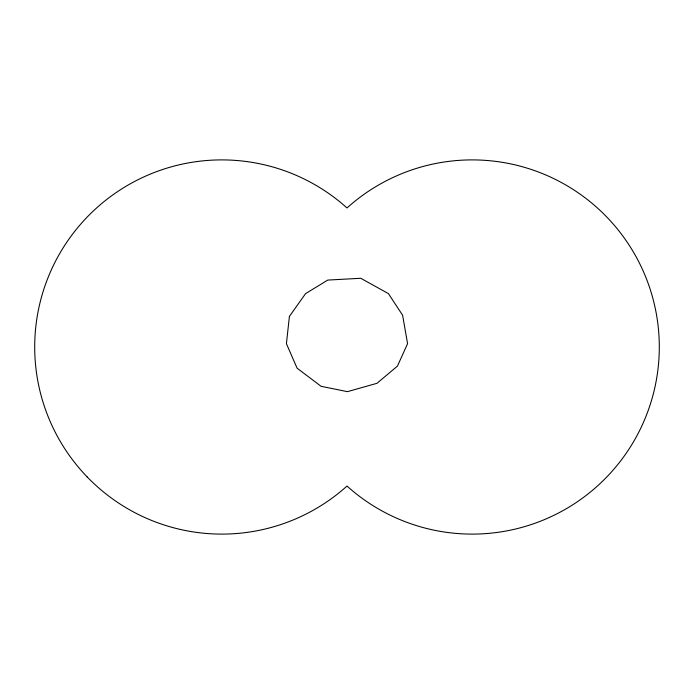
<?xml version="1.0" encoding="UTF-8"?>
<svg xmlns="http://www.w3.org/2000/svg" width="694" height="694" viewBox="0 0 694 694"><rect width="100%" height="100%" fill="white"/><g stroke="black" fill="none" stroke-linecap="round" stroke-linejoin="round"><path stroke-width="1.04" d="M289.398 316.429L286.422 343.677L297.084 368.176L321.079 386.298L347.399 391.659L376.989 383.305L397.445 366.102L407.578 343.677L402.598 315.215L388.432 293.623L360.75 278.277L327.785 280.072L305.568 293.623L289.398 316.429M87.21 476.969A187.102 187.102 0 0 0 347 486.043A187.102 187.102 0 0 0 606.79 476.969A187.102 187.102 0 0 0 606.79 217.031A187.102 187.102 0 0 0 347 207.957A187.102 187.102 0 0 0 87.21 217.031A187.102 187.102 0 0 0 87.21 476.969"/></g></svg>
